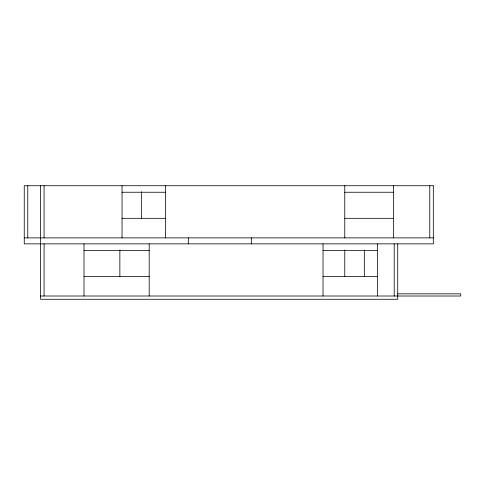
<?xml version="1.0" encoding="UTF-8"?>
<svg xmlns="http://www.w3.org/2000/svg" width="485" height="485" viewBox="0 0 485 485"><rect width="100%" height="100%" fill="white"/><g stroke="black" fill="none" stroke-linecap="round" stroke-linejoin="round"><path stroke-width="0.73" d="M122.032 192.248L165.494 192.248M344.768 192.248L393.656 192.248M122.032 218.323L165.494 218.323M344.768 218.323L393.656 218.323M24.25 237.88L433.317 237.88M84.008 250.375L149.198 250.375M323.034 250.375L377.36 250.375M84.008 276.45L149.198 276.45M323.034 276.45L377.36 276.45M397.73 293.837L460.75 293.837L460.75 296.008L40.546 296.008M429.783 185.731L429.783 237.88M397.73 243.858L397.73 299.269L40.546 299.269L40.546 185.731M394.202 243.858L394.202 296.008M393.656 185.731L393.656 237.88M377.36 243.858L377.36 296.008M364.326 249.902L364.326 276.359M344.768 185.731L344.768 237.88M344.768 249.902L344.768 276.359M323.034 243.858L323.034 296.008M251.327 237.88L251.327 243.858M188.313 237.88L188.313 243.858M165.494 185.731L165.494 237.88M149.198 243.858L149.198 296.008M141.59 191.775L141.59 218.232M122.032 185.731L122.032 237.88M119.862 249.902L119.862 276.45M84.008 243.858L84.008 296.008M44.08 185.731L44.08 237.88M44.08 243.858L44.08 296.008M27.778 185.731L27.778 237.88M433.317 185.731L24.25 185.731L24.25 243.858L433.317 243.858L433.317 185.731"/></g></svg>
